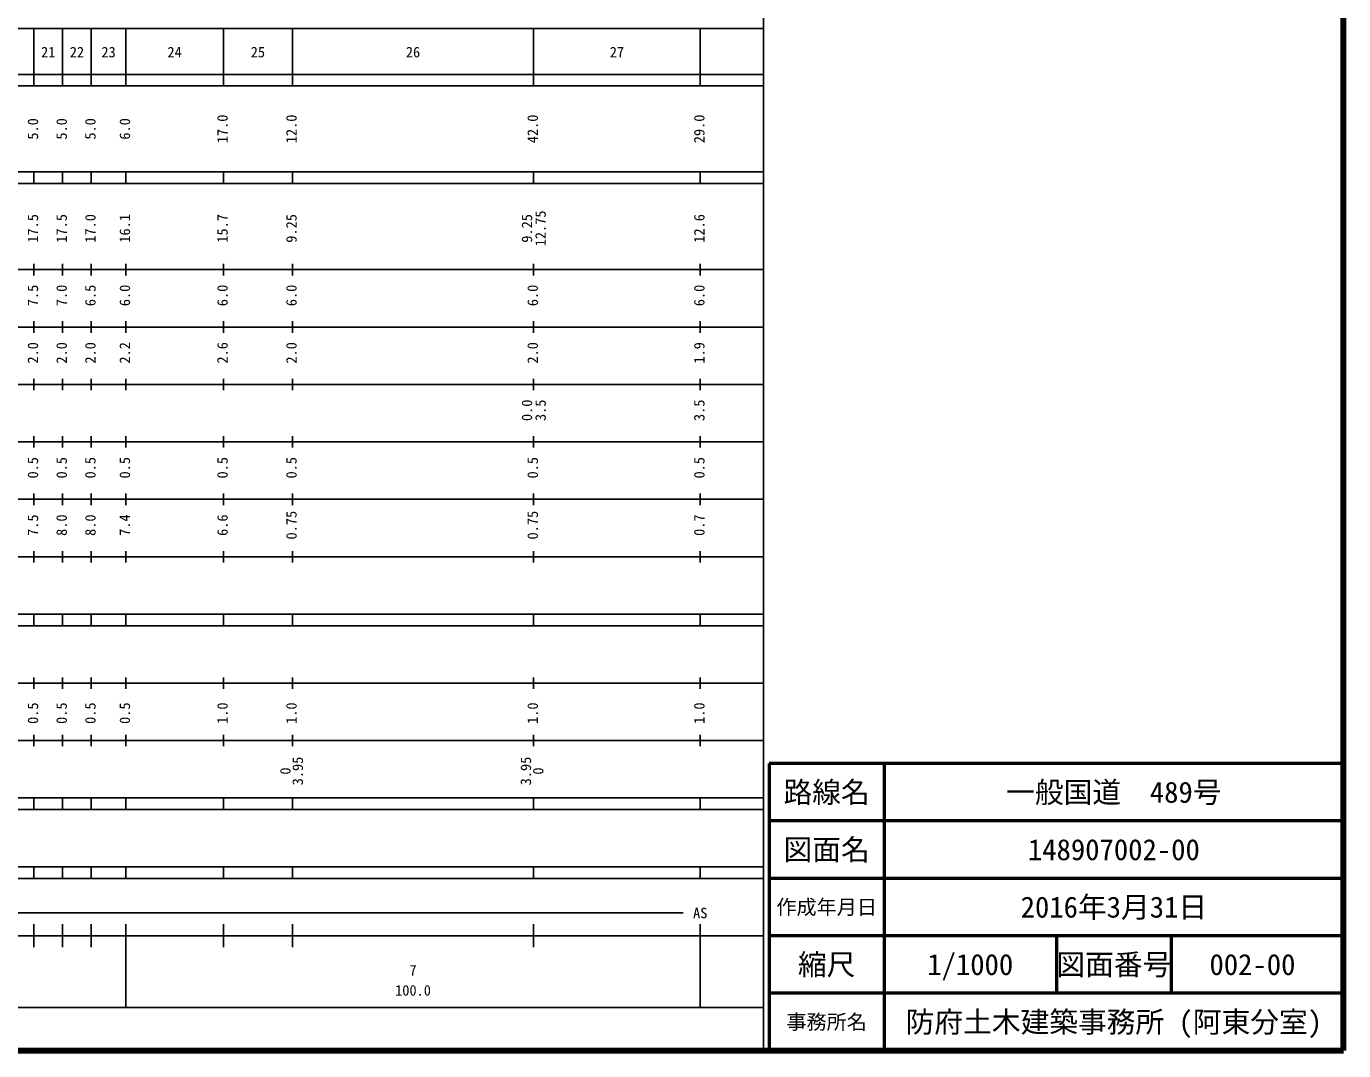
# Model space of a CAD drawing. Units: millimetres on the paper, enlarged 1000 times. Extents: x 40000 to 680000, y 20000 to 380000.
# Drawn here: x 450689 to 680000, y 20000 to 198357 of the extents above; entities that cross this region are included whole.
import ezdxf
from ezdxf.enums import TextEntityAlignment as Align

# ---------------------------------------------------------------- set-up
doc = ezdxf.new("R2010")
doc.units = ezdxf.units.MM
doc.header["$LTSCALE"] = 1000
for name, color, linetype, lineweight in [('M-TTL', 2, 'Continuous', 140), ('M-TTL-BAND', 7, 'Continuous', 25), ('M-TTL-FRAM', 2, 'Continuous', 50), ('M-TTL-LINE', 7, 'Continuous', 50)]:
    doc.layers.add(name, color=color, linetype=linetype, lineweight=lineweight)
doc.layers.add('M-TTL-TXT', color=7, linetype='Continuous')
doc.styles.add('ＭＳ ゴシック', font='')
doc.styles.get('ＭＳ ゴシック').set_extended_font_data('MS Gothic')

msp = doc.modelspace()

# ---------------------------------------------------------------- linework, layer by layer
at = {"layer": 'M-TTL'}
for p, q in [((680000, 20000), (680000, 380000)), ((40000, 20000), (680000, 20000))]:
    msp.add_line(p, q, dxfattribs=at)
at = {"layer": 'M-TTL-BAND'}
for p, q in [((579000, 20000), (579000, 370000)), ((68000, 198000), (579000, 198000)), ((452000, 188000), (452000, 198000)), ((457000, 188000), (457000, 198000)), ((462000, 188000), (462000, 198000)), ((468000, 188000), (468000, 198000)), ((485000, 188000), (485000, 198000)), ((497000, 188000), (497000, 198000)), ((539000, 188000), (539000, 198000)), ((568000, 188000), (568000, 198000)), ((40000, 190000), (579000, 190000)), ((40000, 188000), (579000, 188000)), ((40000, 173000), (579000, 173000)), ((452000, 171000), (452000, 173000)), ((457000, 171000), (457000, 173000)), ((462000, 171000), (462000, 173000)), ((468000, 171000), (468000, 173000)), ((485000, 171000), (485000, 173000)), ((497000, 171000), (497000, 173000)), ((539000, 171000), (539000, 173000)), ((568000, 171000), (568000, 173000)), ((40000, 171000), (579000, 171000)), ((40000, 156000), (579000, 156000)), ((452000, 155000), (452000, 157000)), ((457000, 155000), (457000, 157000)), ((462000, 155000), (462000, 157000)), ((468000, 155000), (468000, 157000)), ((485000, 155000), (485000, 157000)), ((497000, 155000), (497000, 157000)), ((539000, 155000), (539000, 157000)), ((568000, 155000), (568000, 157000)), ((452000, 145000), (452000, 147000)), ((457000, 145000), (457000, 147000)), ((462000, 145000), (462000, 147000)), ((468000, 145000), (468000, 147000)), ((485000, 145000), (485000, 147000)), ((497000, 145000), (497000, 147000)), ((539000, 145000), (539000, 147000)), ((568000, 145000), (568000, 147000)), ((46000, 146000), (579000, 146000)), ((52000, 136000), (579000, 136000)), ((452000, 135000), (452000, 137000)), ((457000, 135000), (457000, 137000)), ((462000, 135000), (462000, 137000)), ((468000, 135000), (468000, 137000)), ((485000, 135000), (485000, 137000)), ((497000, 135000), (497000, 137000)), ((539000, 135000), (539000, 137000)), ((568000, 135000), (568000, 137000)), ((452000, 125000), (452000, 127000)), ((457000, 125000), (457000, 127000)), ((462000, 125000), (462000, 127000)), ((468000, 125000), (468000, 127000)), ((485000, 125000), (485000, 127000)), ((497000, 125000), (497000, 127000)), ((539000, 125000), (539000, 127000)), ((568000, 125000), (568000, 127000)), ((46000, 126000), (579000, 126000)), ((452000, 115000), (452000, 117000)), ((457000, 115000), (457000, 117000)), ((462000, 115000), (462000, 117000)), ((468000, 115000), (468000, 117000)), ((485000, 115000), (485000, 117000)), ((497000, 115000), (497000, 117000)), ((539000, 115000), (539000, 117000)), ((568000, 115000), (568000, 117000)), ((52000, 116000), (579000, 116000)), ((46000, 106000), (579000, 106000)), ((452000, 105000), (452000, 107000)), ((457000, 105000), (457000, 107000)), ((462000, 105000), (462000, 107000)), ((468000, 105000), (468000, 107000)), ((485000, 105000), (485000, 107000)), ((497000, 105000), (497000, 107000)), ((539000, 105000), (539000, 107000)), ((568000, 105000), (568000, 107000)), ((40000, 96000), (579000, 96000)), ((452000, 94000), (452000, 96000)), ((457000, 94000), (457000, 96000)), ((462000, 94000), (462000, 96000)), ((468000, 94000), (468000, 96000)), ((485000, 94000), (485000, 96000)), ((497000, 94000), (497000, 96000)), ((539000, 94000), (539000, 96000)), ((568000, 94000), (568000, 96000)), ((40000, 94000), (579000, 94000)), ((452000, 83000), (452000, 85000)), ((457000, 83000), (457000, 85000)), ((462000, 83000), (462000, 85000)), ((468000, 83000), (468000, 85000)), ((485000, 83000), (485000, 85000)), ((497000, 83000), (497000, 85000)), ((539000, 83000), (539000, 85000)), ((568000, 83000), (568000, 85000)), ((49000, 84000), (579000, 84000)), ((40000, 74000), (579000, 74000)), ((452000, 73000), (452000, 75000)), ((457000, 73000), (457000, 75000)), ((462000, 73000), (462000, 75000)), ((468000, 73000), (468000, 75000)), ((485000, 73000), (485000, 75000)), ((497000, 73000), (497000, 75000)), ((539000, 73000), (539000, 75000)), ((568000, 73000), (568000, 75000)), ((40000, 64000), (579000, 64000)), ((40000, 62000), (579000, 62000)), ((452000, 62000), (452000, 64000)), ((457000, 62000), (457000, 64000)), ((462000, 62000), (462000, 64000)), ((468000, 62000), (468000, 64000)), ((485000, 62000), (485000, 64000)), ((497000, 62000), (497000, 64000)), ((539000, 62000), (539000, 64000)), ((568000, 62000), (568000, 64000)), ((40000, 52000), (579000, 52000)), ((452000, 50000), (452000, 52000)), ((457000, 50000), (457000, 52000)), ((462000, 50000), (462000, 52000)), ((468000, 50000), (468000, 52000)), ((485000, 50000), (485000, 52000)), ((497000, 50000), (497000, 52000)), ((539000, 50000), (539000, 52000)), ((568000, 50000), (568000, 52000)), ((40000, 50000), (579000, 50000)), ((71000, 44000), (565000, 44000)), ((452000, 38000), (452000, 42000)), ((457000, 38000), (457000, 42000)), ((462000, 38000), (462000, 42000)), ((468000, 27500), (468000, 42000)), ((485000, 38000), (485000, 42000)), ((497000, 38000), (497000, 42000)), ((539000, 38000), (539000, 42000)), ((568000, 27500), (568000, 42000)), ((40000, 40000), (579000, 40000)), ((68000, 27500), (579000, 27500))]:
    msp.add_line(p, q, dxfattribs=at)
at = {"layer": 'M-TTL-FRAM'}
for p, q in [((680000, 70000), (580000, 70000)), ((580000, 70000), (580000, 20000))]:
    msp.add_line(p, q, dxfattribs=at)
at = {"layer": 'M-TTL-LINE'}
for p, q in [((600000, 70000), (600000, 20000)), ((680000, 60000), (580000, 60000)), ((680000, 50000), (580000, 50000)), ((680000, 40000), (580000, 40000)), ((630000, 40000), (630000, 30000)), ((650000, 40000), (650000, 30000)), ((680000, 30000), (580000, 30000))]:
    msp.add_line(p, q, dxfattribs=at)

# ---------------------------------------------------------------- texts
at = {"layer": 'M-TTL-BAND', "style": 'ＭＳ ゴシック'}
for s, p in [('21', (454500, 192405)), ('22', (459500, 192405)), ('23', (465000, 192405)), ('24', (476500, 192405)), ('25', (491000, 192405)), ('26', (518000, 192405)), ('27', (553500, 192405)), ('AS', (568000, 42500)), ('7', (518000, 32523)), ('100.0', (518000, 29033))]:
    msp.add_text(s, height=1833, dxfattribs=at).set_placement(p, align=Align.BOTTOM_CENTER)
for s, p in [('5.0', (453290, 180500)), ('5.0', (458290, 180500)), ('5.0', (463290, 180500)), ('6.0', (469290, 180500)), ('17.0', (486290, 180500)), ('12.0', (498290, 180500)), ('42.0', (540290, 180500)), ('29.0', (569290, 180500)), ('17.5', (453290, 163174)), ('17.5', (458290, 163174)), ('17.0', (463290, 163174)), ('16.1', (469290, 163174)), ('15.7', (486290, 163174)), ('9.25', (498290, 163174)), ('9.25', (539290, 163174)), ('12.75', (541660, 163174)), ('12.6', (569290, 163174)), ('7.5', (453290, 151500)), ('7.0', (458290, 151500)), ('6.5', (463290, 151500)), ('6.0', (469290, 151500)), ('6.0', (486290, 151500)), ('6.0', (498290, 151500)), ('6.0', (540290, 151500)), ('6.0', (569290, 151500)), ('2.0', (453290, 141500)), ('2.0', (458290, 141500)), ('2.0', (463290, 141500)), ('2.2', (469290, 141500)), ('2.6', (486290, 141500)), ('2.0', (498290, 141500)), ('2.0', (540290, 141500)), ('1.9', (569290, 141500)), ('0.0', (539290, 131500)), ('3.5', (541660, 131500)), ('3.5', (569290, 131500)), ('0.5', (453290, 121500)), ('0.5', (458290, 121500)), ('0.5', (463290, 121500)), ('0.5', (469290, 121500)), ('0.5', (486290, 121500)), ('0.5', (498290, 121500)), ('0.5', (540290, 121500)), ('0.5', (569290, 121500)), ('7.5', (453290, 111500)), ('8.0', (458290, 111500)), ('8.0', (463290, 111500)), ('7.4', (469290, 111500)), ('6.6', (486290, 111500)), ('0.75', (498290, 111500)), ('0.75', (540290, 111500)), ('0.7', (569290, 111500)), ('0.5', (453290, 78764)), ('0.5', (458290, 78764)), ('0.5', (463290, 78764)), ('0.5', (469290, 78764)), ('1.0', (486290, 78764)), ('1.0', (498290, 78764)), ('1.0', (540290, 78764)), ('1.0', (569290, 78764)), ('0', (497234, 68691)), ('3.95', (499386, 68691)), ('3.95', (539099, 68691)), ('0', (541251, 68691))]:
    msp.add_text(s, height=1833, rotation=90, dxfattribs=at).set_placement(p, align=Align.BOTTOM_CENTER)
at = {"layer": 'M-TTL-TXT', "style": 'ＭＳ ゴシック'}
for s, height, p in [('路線名', 3666, (590000, 65000)), ('路線名', 3666, (590000, 65000)), ('一般国道\u3000489号', 3666, (640000, 65000)), ('図面名', 3666, (590000, 55000)), ('図面名', 3666, (590000, 55000)), ('148907002-00', 3666, (640000, 55000)), ('作成年月日', 2566, (590000, 45000)), ('作成年月日', 2566, (590000, 45000)), ('2016年3月31日', 3666, (640000, 45000)), ('縮尺', 3666, (590000, 35000)), ('縮尺', 3666, (590000, 35000)), ('1/1000', 3666, (615000, 35000)), ('図面番号', 3666, (640000, 35000)), ('図面番号', 3666, (640000, 35000)), ('002-00', 3666, (664125, 35000)), ('事務所名', 2566, (590000, 25000)), ('事務所名', 2566, (590000, 25000)), ('防府土木建築事務所 (阿東分室)', 3666, (640000, 25000))]:
    msp.add_text(s, height=height, dxfattribs=at).set_placement(p, align=Align.MIDDLE_CENTER)

doc.saveas('drawing.dxf')
